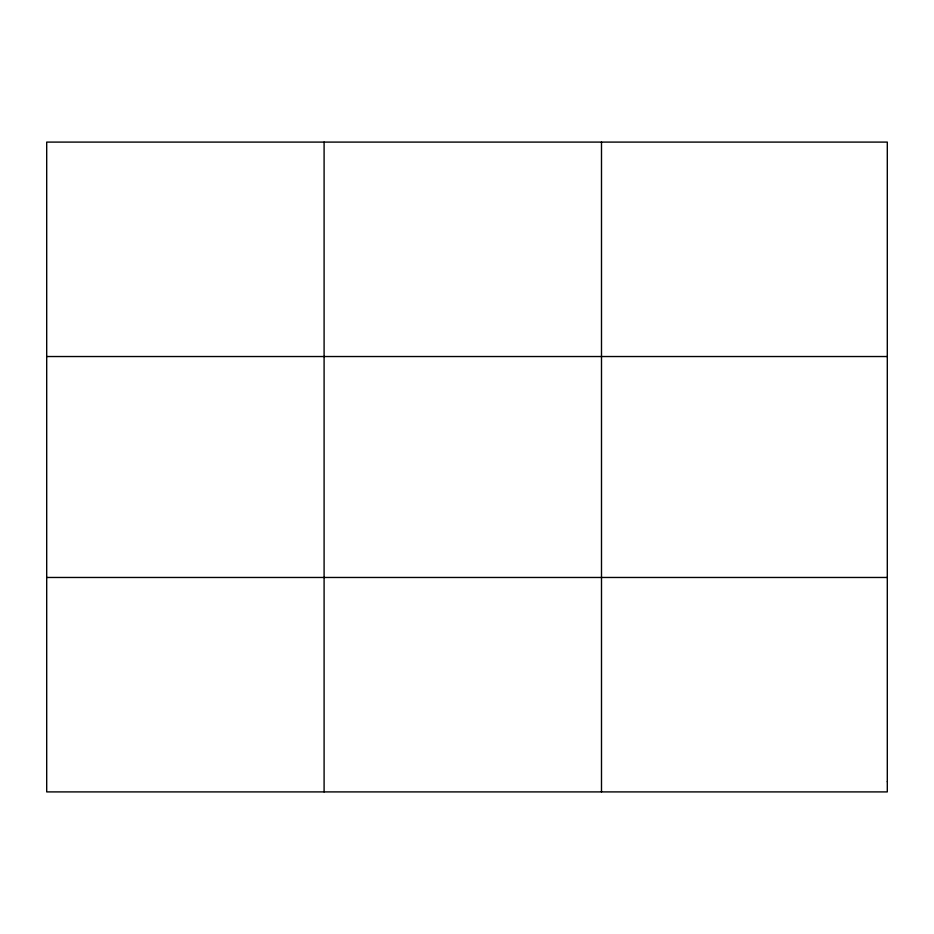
<?xml version="1.0" encoding="UTF-8"?>
<svg xmlns="http://www.w3.org/2000/svg" width="934" height="934" viewBox="0 0 934 934"><rect width="100%" height="100%" fill="white"/><g stroke="black" fill="none" stroke-linecap="round" stroke-linejoin="round"><path stroke-width="1.4" d="M324.098 791.904L324.098 142.096M601.496 791.904L601.496 142.096M46.7 356.531L887.3 356.531M46.7 577.469L887.3 577.469M887.3 781.688L887.3 791.904L46.7 791.904L46.7 142.096L887.3 142.096L887.3 781.688"/></g></svg>
